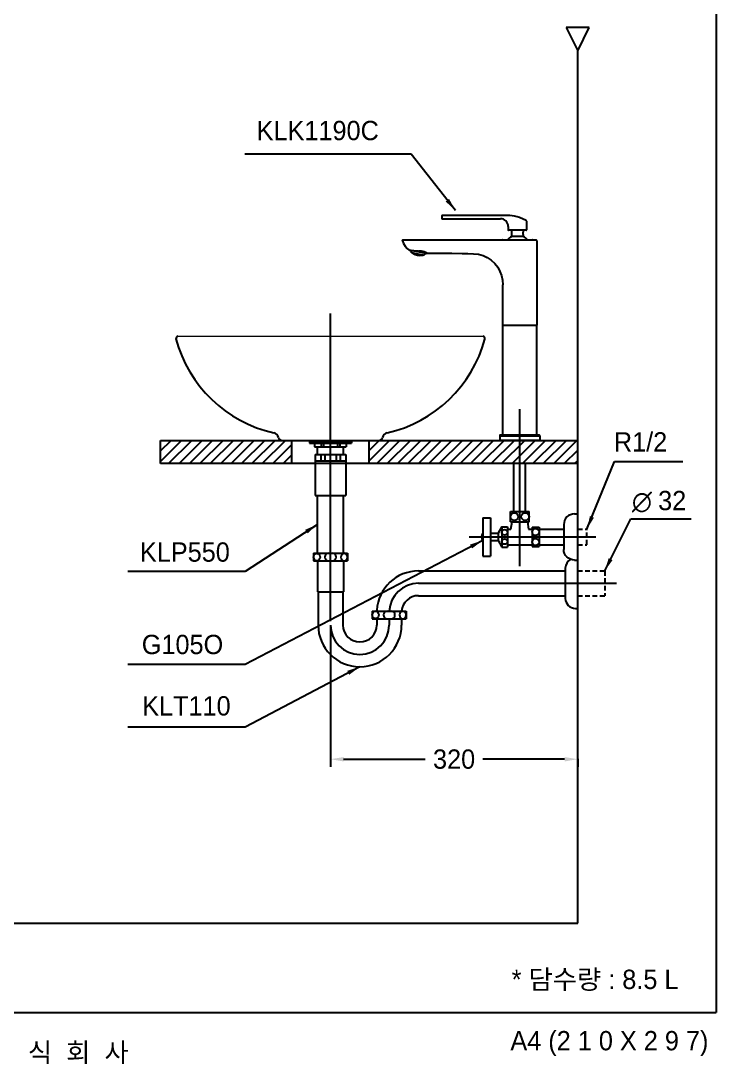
# Model space of a CAD drawing. Header units: millimetres. Extents: x 0 to 1800, y -67 to 2530.
# Drawn here: x 900 to 1800, y -67 to 1284 of the extents above; entities that cross this region are included whole.
import ezdxf
from ezdxf.enums import TextEntityAlignment as Align
from ezdxf.lldxf.tags import DXFTag

# ---------------------------------------------------------------- set-up
doc = ezdxf.new("R2010")
doc.units = ezdxf.units.MM
doc.linetypes.add('DASHED2', pattern=[9.525, 6.35, -3.175])
for name, color, linetype in [('TEXT', 7, 'Continuous'), ('내부선 및 부속', 4, 'Continuous'), ('도각라인', 7, 'Continuous'), ('외형선', 3, 'Continuous'), ('점선', 6, 'DASHED2'), ('중심선', 1, 'DASHED'), ('치수선', 7, 'Continuous')]:
    doc.layers.add(name, color=color, linetype=linetype)
doc.styles.add('140911', font='HBATANG.TTF', dxfattribs={"height": 23})
doc.styles.add('____', font='')
doc.styles.add('타이틀', font='H2GTRM.TTF', dxfattribs={"height": 25})
doc.styles.get('____').set_extended_font_data('굴림')
tags = doc.linetypes.add('DASHDOT', pattern=[70, 31, -13, 13, -13]).pattern_tags.tags
tags[10:11] = [DXFTag(74, 4), DXFTag(75, 0), DXFTag(340, '0'), DXFTag(46, 0.0), DXFTag(50, 0.0), DXFTag(44, 0.0), DXFTag(45, 0.0)]
tags[8:9] = [DXFTag(74, 4), DXFTag(75, 0), DXFTag(340, '0'), DXFTag(46, 0.0), DXFTag(50, 0.0), DXFTag(44, 0.0), DXFTag(45, 0.0)]
tags[6:7] = [DXFTag(74, 4), DXFTag(75, 0), DXFTag(340, '0'), DXFTag(46, 0.0), DXFTag(50, 0.0), DXFTag(44, 0.0), DXFTag(45, 0.0)]
tags[4:5] = [DXFTag(74, 4), DXFTag(75, 0), DXFTag(340, '0'), DXFTag(46, 0.0), DXFTag(50, 0.0), DXFTag(44, 0.0), DXFTag(45, 0.0)]
tags = doc.linetypes.add('DASHED', pattern=[25.72, 12.86, -12.86]).pattern_tags.tags
tags[6:7] = [DXFTag(74, 4), DXFTag(75, 0), DXFTag(340, '0'), DXFTag(46, 0.0), DXFTag(50, 0.0), DXFTag(44, 0.0), DXFTag(45, 0.0)]
tags[4:5] = [DXFTag(74, 4), DXFTag(75, 0), DXFTag(340, '0'), DXFTag(46, 0.0), DXFTag(50, 0.0), DXFTag(44, 0.0), DXFTag(45, 0.0)]
doc.dimstyles.new('MSADIM', dxfattribs={"dimtxt": 33, "dimasz": 17, "dimexe": 10, "dimexo": 7.5, "dimgap": 10, "dimtad": 0, "dimtih": 1, "dimtoh": 1, "dimdec": 0, "dimzin": 1, "dimdsep": 46, "dimtxsty": '____', "dimcen": 11.25, "dimadec": 0, "dimazin": 0, "dimtfac": 1, "dimtdec": 0, "dimtix": 1, "dimtmove": 0, "dimatfit": 3, "dimfxl": 1, "dimtolj": 1, "dimtzin": 1, "dimarcsym": 0})

# ---------------------------------------------------------------- blocks, each defined once
blk = doc.blocks.new('*D7')
at = {"layer": '치수선', "color": 0, "linetype": 'Continuous', "lineweight": -2, "transparency": 16777216}
for p, q in [((1300.8, 499.3), (1300.8, 318)), ((1317.8, 328), (1423.5, 328)), ((1603.8, 328), (1498.1, 328)), ((1620.8, 328.4), (1620.8, 318))]:
    blk.add_line(p, q, dxfattribs=at)
at = {"layer": '치수선', "color": 0, "linetype": 'Continuous', "transparency": 16777216}
for points in [[(1317.8, 330.8), (1317.8, 325.1), (1300.8, 328)], [(1603.8, 330.8), (1603.8, 325.1), (1620.8, 328)]]:
    blk.add_solid(points, dxfattribs=at)
at = {"layer": '치수선', "color": 0, "linetype": 'Continuous', "transparency": 16777216, "insert": (1460.8, 328), "char_height": 25, "attachment_point": 5, "style": '____'}
blk.add_mtext('\\A1;320', dxfattribs=at)

msp = doc.modelspace()

# ---------------------------------------------------------------- hatches: boundary and pattern name
at = {"layer": '점선'}
h = msp.add_hatch(dxfattribs=at)
h.set_pattern_fill('ANSI31', color=256, scale=3)
h.set_pattern_definition([(45, (-1652.138, 9646.177), (-6.735192, 6.735192), [])])
h.paths.add_polyline_path([(385.3, 740.8), (185.3, 740.8), (185.3, 710.8), (385.3, 710.8)])
h.paths.add_polyline_path([(685.3, 740.8), (485.3, 740.8), (485.3, 710.8), (685.3, 710.8)])
h.paths.add_polyline_path([(1250.8, 740.8), (1080.8, 740.8), (1080.8, 710.8), (1250.8, 710.8)])
h.paths.add_polyline_path([(1620.8, 740.8), (1350.8, 740.8), (1350.8, 710.8), (1620.8, 710.8)])

# ---------------------------------------------------------------- linework, layer by layer
at = {"layer": '내부선 및 부속', "linetype": 'Continuous'}
for p, q in [((1444.8, 1031), (1444.8, 1029)), ((1532.8, 1032), (1445.8, 1032)), ((1445.8, 1028), (1520.8, 1028)), ((1554.2, 1025.7), (1545.3, 1029.4)), ((1530.8, 1018), (1530.8, 1013.5)), ((1554.8, 1013.5), (1554.8, 1024.7)), ((1567.3, 1000.3), (1394.3, 1000.3)), ((1523.8, 1000.6), (1561.9, 1000.6)), ((1554.3, 1013), (1531.3, 1013)), ((1535.2, 1012.8), (1535.2, 1005.3)), ((1550.2, 1005.1), (1535.4, 1005.1)), ((1550.2, 1005.1), (1535.4, 1005.1)), ((1535.7, 1005.1), (1535.7, 1005.1)), ((1549.9, 1005.1), (1549.9, 1005.1)), ((1550.4, 1012.8), (1550.4, 1010.6)), ((1550.4, 1010.6), (1550.4, 1010.5)), ((1550.4, 1007.4), (1550.4, 1005.3)), ((1550.4, 1007.4), (1550.4, 1007.4)), ((1567.8, 999.8), (1567.8, 999.8)), ((1567.8, 999.8), (1567.8, 936.7)), ((1393.8, 999.3), (1393.8, 999.8)), ((1393.8, 999.8), (1393.8, 999.3)), ((1405.2, 985.6), (1405.4, 986.8)), ((1409.5, 986.5), (1425.6, 983)), ((1405.8, 984.3), (1405.3, 985.2)), ((1405.9, 984.2), (1421.6, 980.9)), ((1406.8, 984), (1406.8, 984)), ((1407, 983.8), (1407, 983.8)), ((1408, 983), (1408, 983)), ((1408, 983), (1408, 983)), ((1419.2, 980.6), (1419.2, 980.6)), ((1419.2, 980.6), (1419.2, 980.6)), ((1420.5, 981), (1420.5, 981)), ((1420.7, 981.1), (1420.7, 981)), ((1422.6, 981.5), (1421.7, 980.9)), ((1422.8, 981.8), (1423.1, 983.1)), ((1425.8, 983.4), (1425.5, 983.4)), ((1425.5, 983.4), (1425.5, 983.4)), ((1425.5, 983.2), (1425.7, 983.1)), ((1425.6, 983), (1425.7, 983.1)), ((1425.7, 983.1), (1425.7, 983.1)), ((1426, 983.4), (1432.8, 983.2)), ((1432.8, 983.2), (1457.8, 983.2)), ((1457.8, 983.2), (1471.2, 983)), ((1523.8, 890.3), (1523.8, 942.2)), ((1523.8, 936.3), (1523.8, 936.3)), ((1567.8, 936.7), (1567.8, 936.3)), ((1567.8, 936.3), (1567.8, 936.3)), ((1567.8, 936.3), (1567.8, 890.3)), ((1523.8, 890.3), (1567.8, 890.3)), ((1523.8, 747.8), (1523.8, 890.3)), ((1567.8, 747.8), (1567.8, 890.3)), ((1519.8, 746.8), (1571.8, 746.8)), ((1519.8, 746.8), (1519.8, 740.8)), ((1570.8, 747.8), (1520.8, 747.8)), ((1571.8, 746.8), (1571.8, 740.8)), ((1273.8, 740.8), (1273.8, 737.5)), ((1273.8, 739.5), (1327.8, 739.5)), ((1273.8, 737.5), (1327.8, 737.5)), ((1280.3, 737.5), (1280.3, 732.5)), ((1280.3, 732.5), (1321.3, 732.5)), ((1283.8, 722.5), (1283.8, 732.5)), ((1288.8, 737.5), (1288.8, 732.5)), ((1291.8, 737.5), (1291.8, 732.5)), ((1309.8, 737.5), (1309.8, 732.5)), ((1312.8, 737.5), (1312.8, 732.5)), ((1317.8, 722.5), (1317.8, 732.5)), ((1321.3, 737.5), (1321.3, 732.5)), ((1327.8, 740.8), (1327.8, 737.5)), ((1571.8, 740.8), (1519.8, 740.8)), ((1280.8, 722.5), (1280.8, 669.5)), ((1280.8, 722.5), (1320.8, 722.5)), ((1288.3, 722.5), (1288.3, 714.5)), ((1293.3, 722.5), (1293.3, 714.5)), ((1308.3, 722.5), (1308.3, 714.5)), ((1313.3, 722.5), (1313.3, 714.5)), ((1320.8, 722.5), (1320.8, 669.5)), ((1280.8, 714.5), (1320.8, 714.5)), ((1283.8, 714.5), (1317.8, 714.5)), ((1538.3, 648.6), (1538.3, 710.8)), ((1553.3, 648.6), (1553.3, 710.8)), ((1280.8, 669.5), (1320.8, 669.5)), ((1283.8, 594.8), (1283.8, 669.5)), ((1317.8, 594.8), (1317.8, 669.5)), ((1533.8, 648.6), (1557.8, 648.6)), ((1533.8, 635.6), (1533.8, 648.6)), ((1557.8, 635.6), (1557.8, 648.6)), ((1497.8, 640.8), (1497.8, 590.8)), ((1497.8, 640.8), (1507.8, 640.8)), ((1507.8, 640.8), (1507.8, 590.8)), ((1533.8, 635.6), (1557.8, 635.6)), ((1534.3, 626.1), (1535.8, 635.6)), ((1555.8, 635.6), (1557.3, 626.1)), ((1616.8, 645.8), (1620.8, 645.8)), ((1522.8, 628.8), (1517.8, 620.6)), ((1522.8, 628.8), (1529.8, 628.8)), ((1522.8, 628.8), (1522.8, 602.8)), ((1529.8, 628.8), (1529.8, 602.8)), ((1529.8, 626.1), (1534.3, 626.1)), ((1557.3, 626.1), (1561.8, 626.1)), ((1561.8, 628.3), (1561.8, 603.3)), ((1561.8, 628.3), (1570.8, 628.3)), ((1570.8, 628.3), (1570.8, 603.3)), ((1570.8, 626.1), (1602.8, 626.1)), ((1602.8, 631.8), (1602.8, 599.8)), ((1507.8, 620.6), (1517.8, 620.6)), ((1507.8, 611.1), (1517.8, 611.1)), ((1517.8, 620.6), (1517.8, 611.1)), ((1517.8, 611.1), (1522.8, 602.8)), ((1278.8, 594.8), (1322.8, 594.8)), ((1278.8, 594.8), (1278.8, 584.8)), ((1322.8, 594.8), (1322.8, 584.8)), ((1522.8, 602.8), (1529.8, 602.8)), ((1529.8, 605.6), (1561.8, 605.6)), ((1561.8, 603.3), (1570.8, 603.3)), ((1570.8, 605.6), (1602.8, 605.6)), ((1278.8, 584.8), (1322.8, 584.8)), ((1283.8, 584.8), (1283.8, 544.8)), ((1317.8, 584.8), (1317.8, 544.8)), ((1497.8, 590.8), (1507.8, 590.8)), ((1616.8, 585.8), (1620.8, 585.8)), ((1414.7, 571.8), (1604.8, 571.8)), ((1604.8, 575.3), (1604.8, 539.8)), ((1283.8, 544.8), (1317.8, 544.8)), ((1284.8, 544.8), (1284.8, 501.8)), ((1316.8, 544.8), (1316.8, 501.8)), ((1414.7, 539.8), (1604.8, 539.8)), ((1604.8, 539.8), (1604.8, 536.3)), ((1354.8, 519.8), (1398.8, 519.8)), ((1354.8, 519.8), (1354.8, 509.8)), ((1360.8, 519.8), (1360.8, 520.9)), ((1398.8, 519.8), (1398.8, 509.8)), ((1617.8, 523.3), (1620.8, 523.3)), ((1354.8, 509.8), (1398.8, 509.8)), ((1360.8, 509.8), (1360.8, 501.8)), ((1392.8, 509.8), (1392.8, 501.8))]:
    msp.add_line(p, q, dxfattribs=at)
for points in [[(1393.8, 999.3), (1395.2, 995.8), (1397.4, 992.4), (1400.2, 989.4), (1402.7, 987.4)], [(1425.5, 983.4), (1425.5, 983.4), (1425.5, 983.3), (1425.5, 983.3), (1425.5, 983.2), (1425.5, 983.2), (1425.5, 983.2)], [(1471.2, 983), (1478.7, 982.9), (1485.8, 982.7), (1492.4, 981.9), (1498.3, 980.2), (1503.8, 977.6), (1508.9, 974.2), (1513.4, 970), (1517.3, 965.1), (1520.2, 959.8), (1522.3, 954.3), (1523.5, 948.5), (1523.8, 942.2)]]:
    msp.add_lwpolyline(points, dxfattribs=at)
at = {"layer": '내부선 및 부속', "linetype": 'Continuous', "flags": 128}
for points in [[(1283.1, 584.9, -0.859727), (1283.1, 594.7)], [(1283.1, 594.7, -0.859727), (1283.1, 584.9)], [(1616.8, 585.8, -0.414214), (1602.8, 599.8)], [(1359.1, 509.9, -0.859727), (1359.1, 519.7)], [(1359.1, 519.7, -0.859727), (1359.1, 509.9)]]:
    msp.add_lwpolyline(points, format="xyb", dxfattribs=at)
at = {"layer": '내부선 및 부속', "linetype": 'Continuous'}
for centre, radius in [((1538.8, 642), 5), ((1552.8, 642.2), 5), ((1526.3, 621.8), 3.5), ((1566.3, 622.3), 4.5), ((1526.3, 609.8), 3.5), ((1566.3, 609.3), 4.5)]:
    msp.add_circle(centre, radius, dxfattribs=at)
for centre, radius, start, end in [((1445.8, 1031), 1, 90, 180), ((1445.8, 1029), 1, 180, 270), ((1520.8, 1018), 10, 0, 90), ((1532.8, 1000), 32, 67, 90), ((1531.3, 1013.5), 0.5, 180, 270), ((1553.8, 1024.7), 1, 0, 67), ((1554.3, 1013.5), 0.5, 270, 0), ((1394.3, 999.8), 0.5, 90, 180), ((1394.3, 999.8), 0.5, 90, 180), ((1523.8, 1000.3), 0.3, 90, 180), ((1542.8, 990.3), 16.5, 116.6898, 141.2949), ((1535, 1012.8), 0.2, 0, 90), ((1535.4, 1005.3), 0.2, 180, 270), ((1535.4, 1005), 0.1, 90, 116.4942), ((1550.2, 1005.3), 0.2, 270, 0), ((1550.2, 1005), 0.1, 63.113, 90), ((1542.8, 990.3), 16.5, 38.7114, 63.3152), ((1550.6, 1012.8), 0.2, 90, 180), ((1558.4, 1008.9), 8.12, 168.4825, 169.6565), ((1558.4, 1009.1), 8.12, 190.4093, 191.5167), ((1561.9, 1000.3), 0.3, 0, 90), ((1567.3, 999.8), 0.5, 0, 90), ((1405, 986.9), 0.5, 348, 5.1219), ((1405.7, 985.5), 0.5, 168, 213), ((1405.9, 984.3), 0.05, 213, 258), ((1415.2, 992.2), 11.8, 223.9986, 224.3837), ((1416.2, 994.3), 14, 227.4911, 228.4579), ((1413.5, 992.1), 10.6, 231.6871, 234.5716), ((1413.5, 992.1), 10.5, 234.5733, 235.2556), ((1415.4, 992), 11.6, 227.2376, 227.7384), ((1415.4, 991.9), 11.5, 227.3159, 230.1389), ((1415.3, 991.9), 11.5, 227.7325, 230.5797), ((1416.2, 994.3), 14, 233.9264, 282.0736), ((1416.1, 991.7), 11.5, 285.4238, 288.2636), ((1416.1, 991.8), 11.6, 288.2616, 288.7624), ((1417.9, 991.1), 10.5, 280.7444, 281.4267), ((1417.8, 991.3), 10.6, 281.4322, 284.3091), ((1416.2, 994.3), 14, 287.5421, 288.5089), ((1416.4, 992), 11.8, 291.6163, 292.0014), ((1421.6, 980.9), 0.05, 258, 303), ((1422.3, 981.9), 0.5, 303, 348), ((1423.5, 983), 0.5, 86.7303, 168), ((1520.8, 746.8), 1, 90, 180), ((1570.8, 746.8), 1, 0, 90), ((1616.8, 631.8), 14, 90, 180), ((1504.2, 615.8), 7.84, 144.9654, 215.0346), ((1298.3, 589.8), 5, 90, 270), ((1303.3, 589.8), 5, 270, 90), ((1319.3, 589.8), 5, 98.6269, 261.3731), ((1317.8, 589.8), 5, 278.6269, 81.3731), ((1617.8, 575.3), 13, 118.0816, 180), ((1414.7, 517.8), 54, 90.0006, 176.6714), ((1414.7, 517.8), 22, 90.0009, 174.7841), ((1617.8, 536.3), 13, 180, 270), ((1374.3, 514.8), 5, 90, 270), ((1379.3, 514.8), 5, 270, 90), ((1395.3, 514.8), 5, 98.6269, 261.3731), ((1393.8, 514.8), 5, 278.6269, 81.3731), ((1338.8, 501.8), 54, 180, 0), ((1338.8, 501.8), 22, 180, 0)]:
    msp.add_arc(centre, radius, start, end, dxfattribs=at)
for points, knots in [([(1550.4, 1007.6), (1550.3, 1008.1), (1550.2, 1009), (1550.3, 1009.9), (1550.4, 1010.4)], [0, 0, 0, 0, 0.498064, 1, 1, 1, 1]), ([(1402.7, 987.4), (1402.7, 987.4), (1402.7, 987.3), (1402.8, 987.4), (1402.9, 987.3), (1403, 987.3), (1403.1, 987.3), (1403.3, 987.3), (1403.7, 987.2), (1404.2, 987.1), (1404.8, 987.1), (1405.5, 987), (1406.6, 986.8), (1408.2, 986.6), (1410.3, 986.4), (1412.5, 986.2), (1414, 986.2), (1414.8, 986.1)], [0, 0, 0, 0, 0.001218, 0.004866, 0.010933, 0.019407, 0.030271, 0.043492, 0.076867, 0.119202, 0.170059, 0.228925, 0.2952, 0.447239, 0.62009, 0.806806, 1, 1, 1, 1]), ([(1426, 983.4), (1426, 983.4), (1425.9, 983.4), (1425.9, 983.4), (1425.8, 983.4), (1425.7, 983.5), (1425.5, 983.6), (1425.1, 983.7), (1424.7, 983.9), (1424.1, 984.2), (1423.5, 984.4), (1422.5, 984.8), (1421.1, 985.2), (1419.2, 985.7), (1417, 986), (1415.6, 986.1), (1414.8, 986.1)], [0, 0, 0, 0, 0.001228, 0.004904, 0.011017, 0.019544, 0.043723, 0.077133, 0.119375, 0.169983, 0.228433, 0.294157, 0.444962, 0.617104, 0.804451, 1, 1, 1, 1])]:
    msp.add_open_spline(points, degree=3, knots=knots, dxfattribs=at)
at = {"layer": '도각라인', "color": 7}
for p in [(1800, 2530), (0, 0)]:
    msp.add_line(p, (1800, 0), dxfattribs=at)
at = {"layer": '외형선', "linetype": 'Continuous'}
for p, q in [((1635.8, 1275.6), (1605.8, 1275.6)), ((1605.8, 1275.6), (1620.8, 1245.6)), ((1620.8, 1245.6), (1635.8, 1275.6)), ((1620.8, 578.2), (1620.8, 1245.6)), ((1080.8, 710.8), (1080.8, 740.8)), ((1080.8, 740.8), (1620.8, 740.8)), ((1250.8, 710.8), (1250.8, 740.8)), ((1350.8, 710.8), (1350.8, 740.8)), ((1620.8, 115.8), (1620.8, 735.8)), ((1620.8, 710.8), (1080.8, 710.8)), ((146.8, 115.8), (1620.8, 115.8))]:
    msp.add_line(p, q, dxfattribs=at)
at = {"layer": '외형선', "lineweight": 18}
msp.add_line((1100.8, 872.4), (1100.8, 872.8), dxfattribs=at)
at = {"layer": '외형선', "linetype": 'Continuous', "lineweight": 18}
for p, q in [((1103.8, 875.8), (1497.8, 875.8)), ((1238.3, 740.8), (1363.3, 740.8))]:
    msp.add_line(p, q, dxfattribs=at)
at = {"layer": '외형선'}
for centre, radius, start, end in [((1103.8, 872.8), 3, 90, 195.1319), ((1265, 916.4), 170, 194.997, 257.2254), ((1336.6, 916.4), 170, 282.7746, 344.8681), ((1497.8, 872.8), 3, 344.8681, 90), ((1497.8, 872.8), 3, 344.8681, 90), ((1225.7, 742.8), 8, 13.3424, 77.2254), ((1238.3, 745.8), 5, 193.3424, 270), ((1363.3, 745.8), 5, 270, 346.6576), ((1376, 742.8), 8, 102.7746, 166.6576)]:
    msp.add_arc(centre, radius, start, end, dxfattribs=at)
at = {"layer": '점선'}
for p, q in [((1620.8, 626.1), (1632.8, 626.1)), ((1632.8, 605.6), (1632.8, 626.1)), ((1620.8, 605.6), (1632.8, 605.6)), ((1620.8, 571.8), (1655.8, 571.8)), ((1655.8, 571.8), (1655.8, 539.8)), ((1620.8, 539.8), (1655.8, 539.8))]:
    msp.add_line(p, q, dxfattribs=at)
at = {"layer": '중심선', "linetype": 'DASHDOT'}
for p, q in [((1300.8, 506.8), (1300.8, 905.3)), ((1545.8, 577.8), (1545.8, 781.3)), ((1480.4, 615.8), (1644.4, 615.8)), ((1414.7, 555.8), (1671.2, 555.8)), ((1376.8, 509.8), (1376.8, 501.8))]:
    msp.add_line(p, q, dxfattribs=at)
for centre, start, end in [((1414.7, 517.8), 89.9996, 176.983), ((1338.8, 501.8), 180, 0)]:
    msp.add_arc(centre, 38, start, end, dxfattribs=at)

# ---------------------------------------------------------------- texts
at = {"layer": 'TEXT', "style": '타이틀'}
for s, p in [('* 담수량 : 8.5 L', (1643.3, 42.9)), ('계  림  주  식  회  사', (900, -51.7))]:
    msp.add_text(s, height=25, dxfattribs=at).set_placement(p, align=Align.MIDDLE_CENTER)
msp.add_text('A4 (2 1 0 X 2 9 7)', height=25, dxfattribs=at).set_placement((1790, -36.5), align=Align.MIDDLE_RIGHT)
at = {"layer": 'TEXT', "char_height": 25, "width": 380.447, "attachment_point": 1, "line_spacing_factor": 0.963855, "style": '타이틀'}
for s, insert in [('\\A1;KLK1190C', (1205.2, 1154.7)), ('\\A1;KLP550', (1054.1, 608.8)), ('\\A1;G105O', (1056.5, 489.1)), ('\\A1;KLT110', (1057, 409.6))]:
    msp.add_mtext(s, dxfattribs=dict(at, insert=insert))
at = {"layer": '치수선'}
for s, style, p in [('32', '타이틀', (1724.9, 650.5)), ('∅', '140911', (1691, 649.1))]:
    msp.add_text(s, height=25, dxfattribs=dict(at, style=style)).set_placement(p)
at = {"layer": '치수선', "insert": (1667.6, 751.5), "char_height": 25, "width": 380.447, "attachment_point": 1, "line_spacing_factor": 0.963855, "style": '타이틀'}
msp.add_mtext('\\A1;R1/2', dxfattribs=at)

# ---------------------------------------------------------------- dimensions: what is measured, and where the dimension line sits
at = {"layer": '치수선', "linetype": 'Continuous'}
dim = msp.add_linear_dim(base=(1620.8, 328), p1=(1300.8, 506.8), p2=(1620.8, 335.9), dimstyle='MSADIM', override={"dimtxt": 25}, dxfattribs=at)
dim.commit()
dim.dimension.update_dxf_attribs({"geometry": '*D7', "text_midpoint": (1460.8, 328)})

# ---------------------------------------------------------------- leaders
for points in [[(1462.6, 1038.6), (1405.1, 1111.7), (1190, 1111.7)], [(1283.8, 632.1), (1190.5, 571), (1038.5, 571)], [(1497.8, 611.3), (1190.5, 450.6), (1038.5, 450.6)], [(1338.8, 447.8), (1190.5, 369.7), (1038.5, 369.7)]]:
    msp.add_leader(points, dimstyle='MSADIM', override={"dimtxt": 25}, dxfattribs=at)
at = {"layer": '치수선'}
for points in [[(1632.8, 626.1), (1668.6, 713.7), (1756.8, 713.7)], [(1655.8, 571.9), (1689.6, 639.5), (1767.8, 639.5)]]:
    msp.add_leader(points, dimstyle='MSADIM', override={"dimtxt": 25}, dxfattribs=at)

doc.saveas('drawing.dxf')
